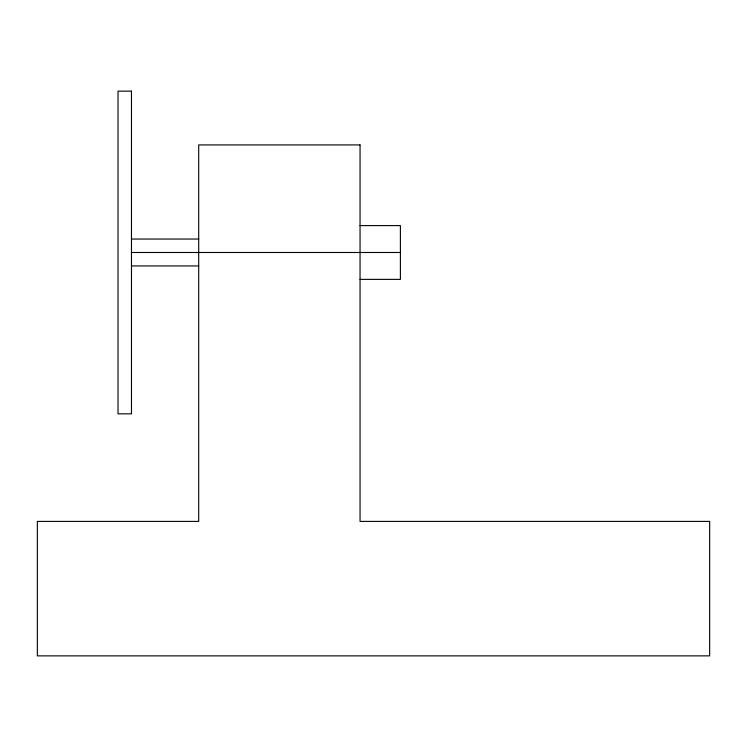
<?xml version="1.0" encoding="UTF-8"?>
<svg xmlns="http://www.w3.org/2000/svg" width="747" height="747" viewBox="0 0 747 747"><rect width="100%" height="100%" fill="white"/><g stroke="black" fill="none" stroke-linecap="round" stroke-linejoin="round"><path stroke-width="1.12" d="M360.054 225.594L400.392 225.594L400.392 279.378L360.054 279.378M131.472 239.04L198.702 239.04M131.472 252.486L400.392 252.486M131.472 265.932L198.702 265.932M131.472 91.134L118.026 91.134L118.026 413.838L131.472 413.838L131.472 91.134M360.054 144.918L198.702 144.918L198.702 521.406L37.35 521.406L37.35 655.866L709.65 655.866L709.65 521.406L360.054 521.406L360.054 144.918"/></g></svg>
